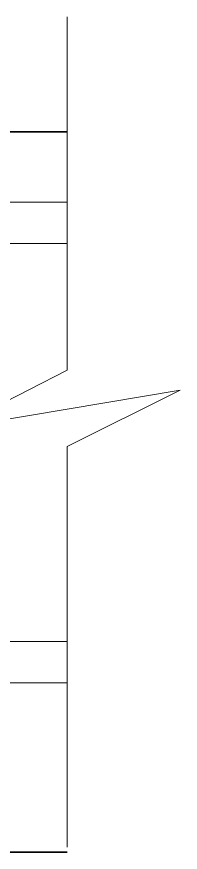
# Model space of a CAD drawing. Header units: inches. Extents: x -4597 to 93300, y -11124 to 5932.
# Drawn here: x 3935.9 to 3954.9, y -10542.8 to -10445.6 of the extents above; entities that cross this region are included whole.
import ezdxf

# ---------------------------------------------------------------- set-up
doc = ezdxf.new("R2010")
doc.units = ezdxf.units.IN
doc.header["$LTSCALE"] = 0.5
doc.header["$MEASUREMENT"] = 0
for name, color, linetype, lineweight in [('DIM', 180, 'Continuous', 5), ('hatch', 9, 'Continuous', 0), ('TRENCH', 1, 'Continuous', 35)]:
    doc.layers.add(name, color=color, linetype=linetype, lineweight=lineweight)

# ---------------------------------------------------------------- blocks, each defined once
blk = doc.blocks.new('DTGC')
at = {"layer": 'DIM', "linetype": 'Continuous'}
blk.add_lwpolyline([(81240.654, 74590.885), (81240.654, 74549.762), (81227.466, 74543.014), (81253.841, 74547.448), (81240.654, 74540.869), (81240.654, 74494.276)], dxfattribs=at)
at = {"layer": 'hatch'}
for p, q in [((81240.654, 74569.319), (81168.85, 74569.319)), ((81240.654, 74564.519), (81170.464, 74564.519)), ((81240.654, 74518.189), (80832.076, 74518.189)), ((81240.654, 74513.389), (80832.076, 74513.389))]:
    blk.add_line(p, q, dxfattribs=at)
at = {"layer": 'TRENCH'}
for p, q in [((81240.654, 74577.493), (81091.371, 74577.493)), ((81091.371, 74493.68), (81240.654, 74493.68))]:
    blk.add_line(p, q, dxfattribs=at)

msp = doc.modelspace()

# ---------------------------------------------------------------- block references
at = {"color": 0, "lineweight": -3}
msp.add_blockref('DTGC', (-77298.899, -85036.487), dxfattribs=at)

doc.saveas('drawing.dxf')
